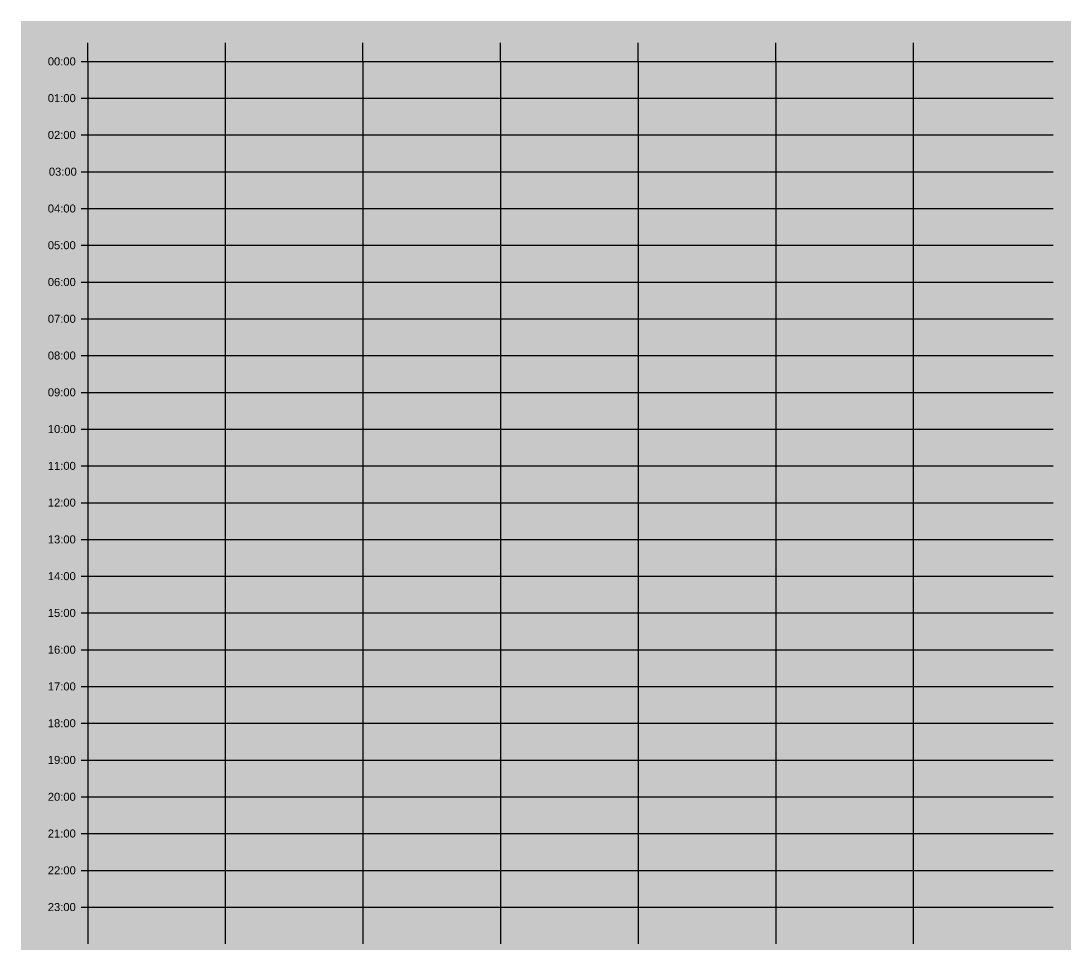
# Model space of a CAD drawing. Header units: millimetres. Extents: x 99 to 13046, y -1087 to 3287.
# Drawn here: x 4750 to 6096, y 672 to 1863 of the extents above; entities that cross this region are included whole.
import ezdxf

# ---------------------------------------------------------------- set-up
doc = ezdxf.new("R2010")
doc.units = ezdxf.units.MM
doc.layers.add('grey_line', color=255, linetype='Continuous', lineweight=25)
doc.styles.get("Standard").update_dxf_attribs({"font": 'arial.ttf'})

# ---------------------------------------------------------------- blocks, each defined once
blk = doc.blocks.new('*U11')
at = {"layer": 'grey_line'}
for p, q in [((-623.2, 23.5), (623.2, 23.5)), ((-614.9, 23.5), (-614.9, -23.5)), ((-438.5, 23.5), (-438.5, -23.5)), ((-262, 23.5), (-262, -23.5)), ((-85.6, 23.5), (-85.6, -23.5)), ((90.9, 23.5), (90.9, -23.5)), ((267.3, 23.5), (267.3, -23.5)), ((443.7, 23.5), (443.7, -23.5))]:
    blk.add_line(p, q, dxfattribs=at)
blk = doc.blocks.new('*U12')
at = {"layer": 'grey_line', "color": 0, "linetype": 'ByBlock', "lineweight": -2, "transparency": 16777216}
for p in [(0, 0), (0, -47.1447), (0, -94.2894), (0, -141.4341), (0, -188.5788), (0, -235.7235), (0, -282.8682), (0, -330.0129), (0, -377.1576), (0, -424.3023), (0, -471.447), (0, -518.5917), (0, -565.7364), (0, -612.8811), (0, -660.0258), (0, -707.1705), (0, -754.3152), (0, -801.4599), (0, -848.6046), (0, -895.7493), (0, -942.894), (0, -990.0387), (0, -1037.1834), (0, -1084.3281)]:
    blk.add_blockref('*U11', p, dxfattribs=at)

msp = doc.modelspace()

# ---------------------------------------------------------------- hatches: boundary and pattern name
at = {"true_color": 0x586c58}
h = msp.add_hatch(color=251, dxfattribs=at)
h.dxf.hatch_style = 1
h.paths.add_polyline_path([(6096.1, 1862.8), (4749.8, 1862.8), (4749.8, 671.6), (6096.1, 671.6)])

# ---------------------------------------------------------------- linework, layer by layer
at = {"layer": 'grey_line'}
for p, q in [((4835.3, 1810.9), (4835.3, 1834.7)), ((5011.8, 1810.9), (5011.8, 1834.7)), ((5188.2, 1810.9), (5188.2, 1834.7)), ((5364.7, 1810.9), (5364.7, 1834.7)), ((5541.1, 1810.9), (5541.1, 1834.7)), ((5717.5, 1810.9), (5717.5, 1834.7)), ((5894, 1810.9), (5894, 1834.7))]:
    msp.add_line(p, q, dxfattribs=at)

# ---------------------------------------------------------------- block references
msp.add_blockref('*U12', (5450.2, 1787.4), dxfattribs=at)

# ---------------------------------------------------------------- texts
at = {"layer": 'grey_line', "lineweight": 5, "char_height": 10.26, "attachment_point": 5}
for s, insert in [('\\pxqd;00:00', (4803.4, 1810.9)), ('\\pxqd;01:00', (4803.4, 1763.8)), ('\\pxqd;02:00', (4803.4, 1716.6)), ('03:00', (4803.4, 1669.5)), ('\\pxqd;04:00', (4803.4, 1622.3)), ('\\pxqd;05:00', (4803.4, 1575.2)), ('\\pxqd;06:00', (4803.4, 1528)), ('\\pxqd;07:00', (4803.4, 1480.9)), ('\\pxqd;08:00', (4803.4, 1433.8)), ('\\pxqd;09:00', (4803.4, 1386.6)), ('\\pxqd;10:00', (4803.4, 1339.5)), ('\\pxqd;11:00', (4803.4, 1292.3)), ('\\pxqd;12:00', (4803.4, 1245.2)), ('\\pxqd;13:00', (4803.4, 1198)), ('\\pxqd;14:00', (4803.4, 1150.9)), ('\\pxqd;15:00', (4803.4, 1103.7)), ('\\pxqd;16:00', (4803.4, 1056.6)), ('\\pxqd;17:00', (4803.4, 1009.5)), ('\\pxqd;18:00', (4803.4, 962.3)), ('\\pxqd;19:00', (4803.4, 915.2)), ('\\pxqd;20:00', (4803.4, 868)), ('\\pxqd;21:00', (4803.4, 820.9)), ('\\pxqd;22:00', (4803.4, 773.7)), ('\\pxqd;23:00', (4803.4, 726.6))]:
    msp.add_mtext_dynamic_manual_height_columns(s, width=38.525, gutter_width=6.41, heights=[9.27], dxfattribs=dict(at, insert=insert))

doc.saveas('drawing.dxf')
